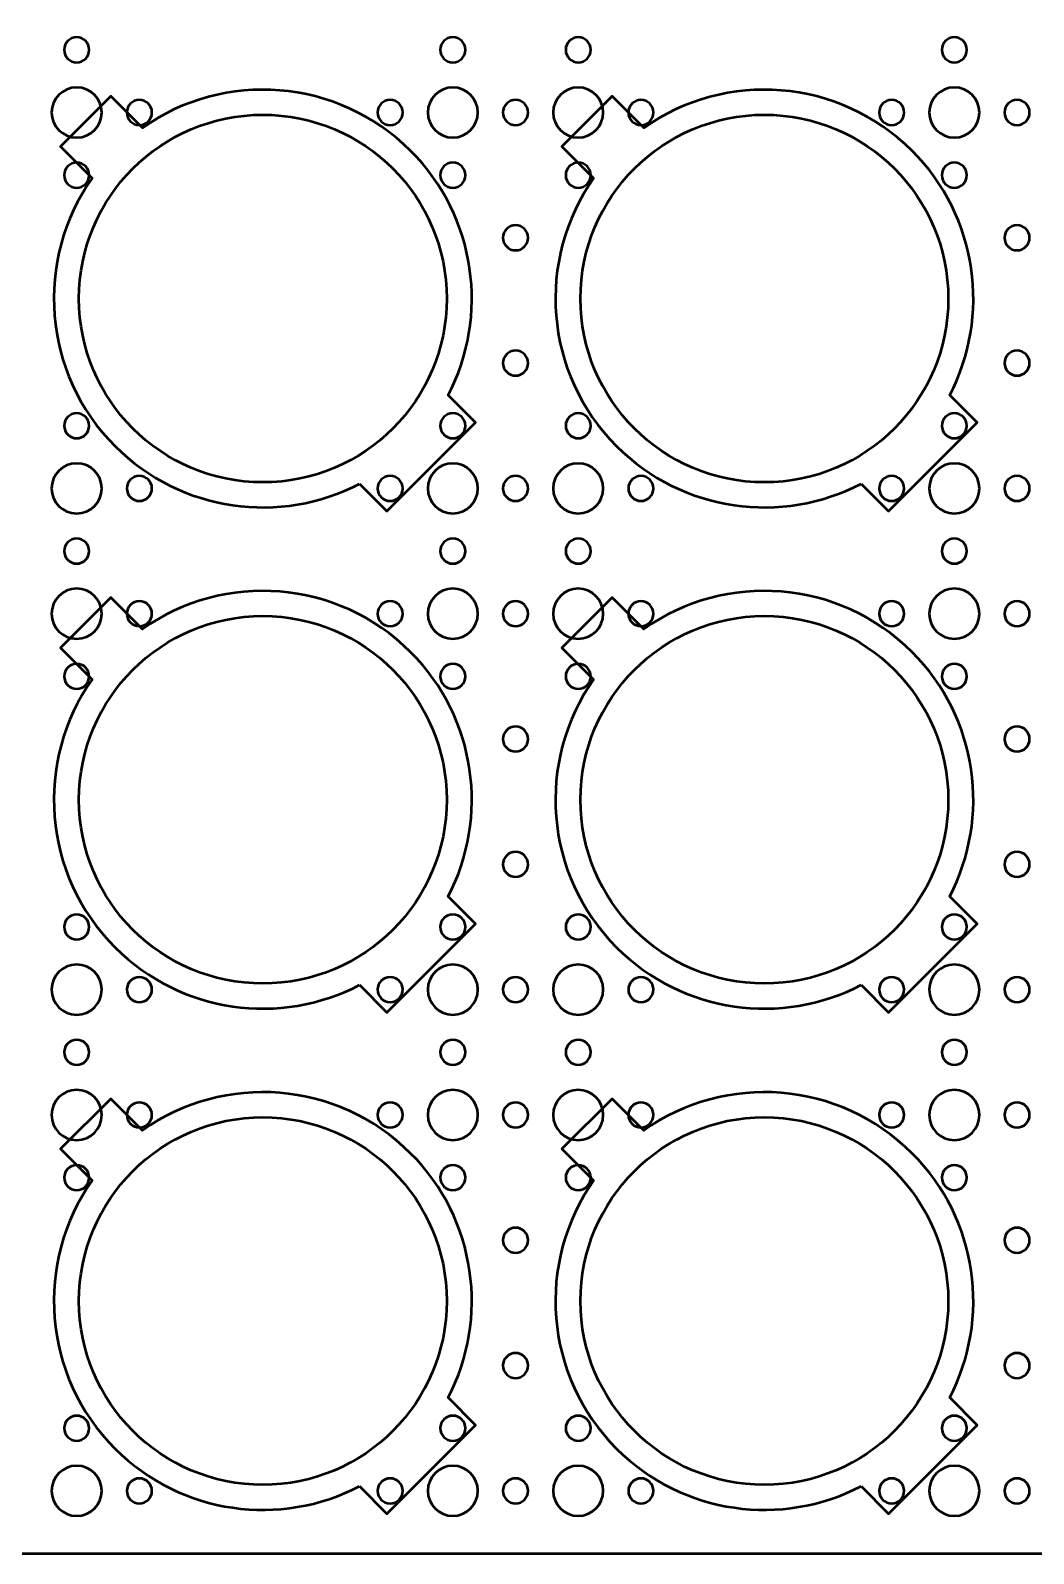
# Model space of a CAD drawing. Header units: centimetres. Extents: x -25 to 25, y -21 to 21.
# Drawn here: x -0.8 to 11.2, y -21 to -2.77 of the extents above; entities that cross this region are included whole.
import ezdxf

# ---------------------------------------------------------------- set-up
doc = ezdxf.new("R2010")
doc.units = ezdxf.units.CM
doc.header["$MEASUREMENT"] = 0
doc.layers.add('Layer 1', color=7, linetype='Continuous')

msp = doc.modelspace()

# ---------------------------------------------------------------- linework, layer by layer
at = {"layer": 'Layer 1', "lineweight": 53}
msp.add_lwpolyline([(-25, -21), (25, -21), (25, 21), (-25, 21), (-25, -21)], close=True, dxfattribs=at)
for centre in [(1.97716, -5.97715), (7.97716, -5.97715), (1.97716, -11.97715), (7.97716, -11.97715), (1.97716, -17.97715), (7.97716, -17.97715)]:
    msp.add_ellipse(centre, major_axis=(0, 2.2), ratio=1, dxfattribs=at)
for points in [[(-0.4, -2.99998), (-0.4, -2.91714), (-0.33284, -2.84998), (-0.25, -2.84998), (-0.25, -2.84998), (-0.16716, -2.84998), (-0.1, -2.91714), (-0.1, -2.99998), (-0.1, -2.99998), (-0.1, -3.08282), (-0.16716, -3.14998), (-0.25, -3.14998), (-0.25, -3.14998), (-0.33284, -3.14998), (-0.4, -3.08282), (-0.4, -2.99998)], [(4.1, -2.99998), (4.1, -2.91714), (4.16716, -2.84998), (4.25, -2.84998), (4.25, -2.84998), (4.33284, -2.84998), (4.4, -2.91714), (4.4, -2.99998), (4.4, -2.99998), (4.4, -3.08282), (4.33284, -3.14998), (4.25, -3.14998), (4.25, -3.14998), (4.16716, -3.14998), (4.1, -3.08282), (4.1, -2.99998)], [(5.6, -2.99998), (5.6, -2.91714), (5.66716, -2.84998), (5.75, -2.84998), (5.75, -2.84998), (5.83284, -2.84998), (5.9, -2.91714), (5.9, -2.99998), (5.9, -2.99998), (5.9, -3.08282), (5.83284, -3.14998), (5.75, -3.14998), (5.75, -3.14998), (5.66716, -3.14998), (5.6, -3.08282), (5.6, -2.99998)], [(10.1, -2.99998), (10.1, -2.91714), (10.16716, -2.84998), (10.25, -2.84998), (10.25, -2.84998), (10.33284, -2.84998), (10.4, -2.91714), (10.4, -2.99998), (10.4, -2.99998), (10.4, -3.08282), (10.33284, -3.14998), (10.25, -3.14998), (10.25, -3.14998), (10.16716, -3.14998), (10.1, -3.08282), (10.1, -2.99998)], [(-0.25, -3.44998), (-0.08431, -3.44998), (0.05, -3.58429), (0.05, -3.74998), (0.05, -3.74998), (0.05, -3.91567), (-0.08431, -4.04998), (-0.25, -4.04998), (-0.25, -4.04998), (-0.41569, -4.04998), (-0.55, -3.91567), (-0.55, -3.74998), (-0.55, -3.74998), (-0.55, -3.58429), (-0.41569, -3.44998), (-0.25, -3.44998)], [(4.25, -3.44998), (4.41569, -3.44998), (4.55, -3.58429), (4.55, -3.74998), (4.55, -3.74998), (4.55, -3.91567), (4.41569, -4.04998), (4.25, -4.04998), (4.25, -4.04998), (4.08431, -4.04998), (3.95, -3.91567), (3.95, -3.74998), (3.95, -3.74998), (3.95, -3.58429), (4.08431, -3.44998), (4.25, -3.44998)], [(5.75, -3.44998), (5.91569, -3.44998), (6.05, -3.58429), (6.05, -3.74998), (6.05, -3.74998), (6.05, -3.91567), (5.91569, -4.04998), (5.75, -4.04998), (5.75, -4.04998), (5.58431, -4.04998), (5.45, -3.91567), (5.45, -3.74998), (5.45, -3.74998), (5.45, -3.58429), (5.58431, -3.44998), (5.75, -3.44998)], [(10.25, -3.44998), (10.41569, -3.44998), (10.55, -3.58429), (10.55, -3.74998), (10.55, -3.74998), (10.55, -3.91567), (10.41569, -4.04998), (10.25, -4.04998), (10.25, -4.04998), (10.08431, -4.04998), (9.95, -3.91567), (9.95, -3.74998), (9.95, -3.74998), (9.95, -3.58429), (10.08431, -3.44998), (10.25, -3.44998)], [(0.5, -3.59998), (0.58284, -3.59998), (0.65, -3.66714), (0.65, -3.74998), (0.65, -3.74998), (0.65, -3.83282), (0.58284, -3.89998), (0.5, -3.89998), (0.5, -3.89998), (0.41716, -3.89998), (0.35, -3.83282), (0.35, -3.74998), (0.35, -3.74998), (0.35, -3.66714), (0.41716, -3.59998), (0.5, -3.59998)], [(3.5, -3.59998), (3.58284, -3.59998), (3.65, -3.66714), (3.65, -3.74998), (3.65, -3.74998), (3.65, -3.83282), (3.58284, -3.89998), (3.5, -3.89998), (3.5, -3.89998), (3.41716, -3.89998), (3.35, -3.83282), (3.35, -3.74998), (3.35, -3.74998), (3.35, -3.66714), (3.41716, -3.59998), (3.5, -3.59998)], [(5, -3.59998), (5.08284, -3.59998), (5.15, -3.66714), (5.15, -3.74998), (5.15, -3.74998), (5.15, -3.83282), (5.08284, -3.89998), (5, -3.89998), (5, -3.89998), (4.91716, -3.89998), (4.85, -3.83282), (4.85, -3.74998), (4.85, -3.74998), (4.85, -3.66714), (4.91716, -3.59998), (5, -3.59998)], [(6.5, -3.59998), (6.58284, -3.59998), (6.65, -3.66714), (6.65, -3.74998), (6.65, -3.74998), (6.65, -3.83282), (6.58284, -3.89998), (6.5, -3.89998), (6.5, -3.89998), (6.41716, -3.89998), (6.35, -3.83282), (6.35, -3.74998), (6.35, -3.74998), (6.35, -3.66714), (6.41716, -3.59998), (6.5, -3.59998)], [(9.5, -3.59998), (9.58284, -3.59998), (9.65, -3.66714), (9.65, -3.74998), (9.65, -3.74998), (9.65, -3.83282), (9.58284, -3.89998), (9.5, -3.89998), (9.5, -3.89998), (9.41716, -3.89998), (9.35, -3.83282), (9.35, -3.74998), (9.35, -3.74998), (9.35, -3.66714), (9.41716, -3.59998), (9.5, -3.59998)], [(11, -3.59998), (11.08284, -3.59998), (11.15, -3.66714), (11.15, -3.74998), (11.15, -3.74998), (11.15, -3.83282), (11.08284, -3.89998), (11, -3.89998), (11, -3.89998), (10.91716, -3.89998), (10.85, -3.83282), (10.85, -3.74998), (10.85, -3.74998), (10.85, -3.66714), (10.91716, -3.59998), (11, -3.59998)], [(-0.4, -4.49998), (-0.4, -4.41714), (-0.33284, -4.34998), (-0.25, -4.34998), (-0.25, -4.34998), (-0.16716, -4.34998), (-0.1, -4.41714), (-0.1, -4.49998), (-0.1, -4.49998), (-0.1, -4.58282), (-0.16716, -4.64998), (-0.25, -4.64998), (-0.25, -4.64998), (-0.33284, -4.64998), (-0.4, -4.58282), (-0.4, -4.49998)], [(4.1, -4.49998), (4.1, -4.41714), (4.16716, -4.34998), (4.25, -4.34998), (4.25, -4.34998), (4.33284, -4.34998), (4.4, -4.41714), (4.4, -4.49998), (4.4, -4.49998), (4.4, -4.58282), (4.33284, -4.64998), (4.25, -4.64998), (4.25, -4.64998), (4.16716, -4.64998), (4.1, -4.58282), (4.1, -4.49998)], [(5.6, -4.49998), (5.6, -4.41714), (5.66716, -4.34998), (5.75, -4.34998), (5.75, -4.34998), (5.83284, -4.34998), (5.9, -4.41714), (5.9, -4.49998), (5.9, -4.49998), (5.9, -4.58282), (5.83284, -4.64998), (5.75, -4.64998), (5.75, -4.64998), (5.66716, -4.64998), (5.6, -4.58282), (5.6, -4.49998)], [(10.1, -4.49998), (10.1, -4.41714), (10.16716, -4.34998), (10.25, -4.34998), (10.25, -4.34998), (10.33284, -4.34998), (10.4, -4.41714), (10.4, -4.49998), (10.4, -4.49998), (10.4, -4.58282), (10.33284, -4.64998), (10.25, -4.64998), (10.25, -4.64998), (10.16716, -4.64998), (10.1, -4.58282), (10.1, -4.49998)], [(5, -5.09998), (5.08284, -5.09998), (5.15, -5.16714), (5.15, -5.24998), (5.15, -5.24998), (5.15, -5.33282), (5.08284, -5.39998), (5, -5.39998), (5, -5.39998), (4.91716, -5.39998), (4.85, -5.33282), (4.85, -5.24998), (4.85, -5.24998), (4.85, -5.16714), (4.91716, -5.09998), (5, -5.09998)], [(11, -5.09998), (11.08284, -5.09998), (11.15, -5.16714), (11.15, -5.24998), (11.15, -5.24998), (11.15, -5.33282), (11.08284, -5.39998), (11, -5.39998), (11, -5.39998), (10.91716, -5.39998), (10.85, -5.33282), (10.85, -5.24998), (10.85, -5.24998), (10.85, -5.16714), (10.91716, -5.09998), (11, -5.09998)], [(5, -6.59998), (5.08284, -6.59998), (5.15, -6.66714), (5.15, -6.74998), (5.15, -6.74998), (5.15, -6.83282), (5.08284, -6.89998), (5, -6.89998), (5, -6.89998), (4.91716, -6.89998), (4.85, -6.83282), (4.85, -6.74998), (4.85, -6.74998), (4.85, -6.66714), (4.91716, -6.59998), (5, -6.59998)], [(11, -6.59998), (11.08284, -6.59998), (11.15, -6.66714), (11.15, -6.74998), (11.15, -6.74998), (11.15, -6.83282), (11.08284, -6.89998), (11, -6.89998), (11, -6.89998), (10.91716, -6.89998), (10.85, -6.83282), (10.85, -6.74998), (10.85, -6.74998), (10.85, -6.66714), (10.91716, -6.59998), (11, -6.59998)], [(-0.4, -7.49998), (-0.4, -7.41714), (-0.33284, -7.34998), (-0.25, -7.34998), (-0.25, -7.34998), (-0.16716, -7.34998), (-0.1, -7.41714), (-0.1, -7.49998), (-0.1, -7.49998), (-0.1, -7.58282), (-0.16716, -7.64998), (-0.25, -7.64998), (-0.25, -7.64998), (-0.33284, -7.64998), (-0.4, -7.58282), (-0.4, -7.49998)], [(4.1, -7.49998), (4.1, -7.41714), (4.16716, -7.34998), (4.25, -7.34998), (4.25, -7.34998), (4.33284, -7.34998), (4.4, -7.41714), (4.4, -7.49998), (4.4, -7.49998), (4.4, -7.58282), (4.33284, -7.64998), (4.25, -7.64998), (4.25, -7.64998), (4.16716, -7.64998), (4.1, -7.58282), (4.1, -7.49998)], [(5.6, -7.49998), (5.6, -7.41714), (5.66716, -7.34998), (5.75, -7.34998), (5.75, -7.34998), (5.83284, -7.34998), (5.9, -7.41714), (5.9, -7.49998), (5.9, -7.49998), (5.9, -7.58282), (5.83284, -7.64998), (5.75, -7.64998), (5.75, -7.64998), (5.66716, -7.64998), (5.6, -7.58282), (5.6, -7.49998)], [(10.1, -7.49998), (10.1, -7.41714), (10.16716, -7.34998), (10.25, -7.34998), (10.25, -7.34998), (10.33284, -7.34998), (10.4, -7.41714), (10.4, -7.49998), (10.4, -7.49998), (10.4, -7.58282), (10.33284, -7.64998), (10.25, -7.64998), (10.25, -7.64998), (10.16716, -7.64998), (10.1, -7.58282), (10.1, -7.49998)], [(-0.25, -7.94998), (-0.08431, -7.94998), (0.05, -8.08429), (0.05, -8.24998), (0.05, -8.24998), (0.05, -8.41567), (-0.08431, -8.54998), (-0.25, -8.54998), (-0.25, -8.54998), (-0.41569, -8.54998), (-0.55, -8.41567), (-0.55, -8.24998), (-0.55, -8.24998), (-0.55, -8.08429), (-0.41569, -7.94998), (-0.25, -7.94998)], [(4.25, -7.94998), (4.41569, -7.94998), (4.55, -8.08429), (4.55, -8.24998), (4.55, -8.24998), (4.55, -8.41567), (4.41569, -8.54998), (4.25, -8.54998), (4.25, -8.54998), (4.08431, -8.54998), (3.95, -8.41567), (3.95, -8.24998), (3.95, -8.24998), (3.95, -8.08429), (4.08431, -7.94998), (4.25, -7.94998)], [(5.75, -7.94998), (5.91569, -7.94998), (6.05, -8.08429), (6.05, -8.24998), (6.05, -8.24998), (6.05, -8.41567), (5.91569, -8.54998), (5.75, -8.54998), (5.75, -8.54998), (5.58431, -8.54998), (5.45, -8.41567), (5.45, -8.24998), (5.45, -8.24998), (5.45, -8.08429), (5.58431, -7.94998), (5.75, -7.94998)], [(10.25, -7.94998), (10.41569, -7.94998), (10.55, -8.08429), (10.55, -8.24998), (10.55, -8.24998), (10.55, -8.41567), (10.41569, -8.54998), (10.25, -8.54998), (10.25, -8.54998), (10.08431, -8.54998), (9.95, -8.41567), (9.95, -8.24998), (9.95, -8.24998), (9.95, -8.08429), (10.08431, -7.94998), (10.25, -7.94998)], [(0.5, -8.09998), (0.58284, -8.09998), (0.65, -8.16714), (0.65, -8.24998), (0.65, -8.24998), (0.65, -8.33282), (0.58284, -8.39998), (0.5, -8.39998), (0.5, -8.39998), (0.41716, -8.39998), (0.35, -8.33282), (0.35, -8.24998), (0.35, -8.24998), (0.35, -8.16714), (0.41716, -8.09998), (0.5, -8.09998)], [(3.5, -8.09998), (3.58284, -8.09998), (3.65, -8.16714), (3.65, -8.24998), (3.65, -8.24998), (3.65, -8.33282), (3.58284, -8.39998), (3.5, -8.39998), (3.5, -8.39998), (3.41716, -8.39998), (3.35, -8.33282), (3.35, -8.24998), (3.35, -8.24998), (3.35, -8.16714), (3.41716, -8.09998), (3.5, -8.09998)], [(5, -8.09998), (5.08284, -8.09998), (5.15, -8.16714), (5.15, -8.24998), (5.15, -8.24998), (5.15, -8.33282), (5.08284, -8.39998), (5, -8.39998), (5, -8.39998), (4.91716, -8.39998), (4.85, -8.33282), (4.85, -8.24998), (4.85, -8.24998), (4.85, -8.16714), (4.91716, -8.09998), (5, -8.09998)], [(6.5, -8.09998), (6.58284, -8.09998), (6.65, -8.16714), (6.65, -8.24998), (6.65, -8.24998), (6.65, -8.33282), (6.58284, -8.39998), (6.5, -8.39998), (6.5, -8.39998), (6.41716, -8.39998), (6.35, -8.33282), (6.35, -8.24998), (6.35, -8.24998), (6.35, -8.16714), (6.41716, -8.09998), (6.5, -8.09998)], [(9.5, -8.09998), (9.58284, -8.09998), (9.65, -8.16714), (9.65, -8.24998), (9.65, -8.24998), (9.65, -8.33282), (9.58284, -8.39998), (9.5, -8.39998), (9.5, -8.39998), (9.41716, -8.39998), (9.35, -8.33282), (9.35, -8.24998), (9.35, -8.24998), (9.35, -8.16714), (9.41716, -8.09998), (9.5, -8.09998)], [(11, -8.09998), (11.08284, -8.09998), (11.15, -8.16714), (11.15, -8.24998), (11.15, -8.24998), (11.15, -8.33282), (11.08284, -8.39998), (11, -8.39998), (11, -8.39998), (10.91716, -8.39998), (10.85, -8.33282), (10.85, -8.24998), (10.85, -8.24998), (10.85, -8.16714), (10.91716, -8.09998), (11, -8.09998)], [(-0.4, -8.99998), (-0.4, -8.91714), (-0.33284, -8.84998), (-0.25, -8.84998), (-0.25, -8.84998), (-0.16716, -8.84998), (-0.1, -8.91714), (-0.1, -8.99998), (-0.1, -8.99998), (-0.1, -9.08282), (-0.16716, -9.14998), (-0.25, -9.14998), (-0.25, -9.14998), (-0.33284, -9.14998), (-0.4, -9.08282), (-0.4, -8.99998)], [(4.1, -8.99998), (4.1, -8.91714), (4.16716, -8.84998), (4.25, -8.84998), (4.25, -8.84998), (4.33284, -8.84998), (4.4, -8.91714), (4.4, -8.99998), (4.4, -8.99998), (4.4, -9.08282), (4.33284, -9.14998), (4.25, -9.14998), (4.25, -9.14998), (4.16716, -9.14998), (4.1, -9.08282), (4.1, -8.99998)], [(5.6, -8.99998), (5.6, -8.91714), (5.66716, -8.84998), (5.75, -8.84998), (5.75, -8.84998), (5.83284, -8.84998), (5.9, -8.91714), (5.9, -8.99998), (5.9, -8.99998), (5.9, -9.08282), (5.83284, -9.14998), (5.75, -9.14998), (5.75, -9.14998), (5.66716, -9.14998), (5.6, -9.08282), (5.6, -8.99998)], [(10.1, -8.99998), (10.1, -8.91714), (10.16716, -8.84998), (10.25, -8.84998), (10.25, -8.84998), (10.33284, -8.84998), (10.4, -8.91714), (10.4, -8.99998), (10.4, -8.99998), (10.4, -9.08282), (10.33284, -9.14998), (10.25, -9.14998), (10.25, -9.14998), (10.16716, -9.14998), (10.1, -9.08282), (10.1, -8.99998)], [(-0.25, -9.44998), (-0.08431, -9.44998), (0.05, -9.58429), (0.05, -9.74998), (0.05, -9.74998), (0.05, -9.91567), (-0.08431, -10.04998), (-0.25, -10.04998), (-0.25, -10.04998), (-0.41569, -10.04998), (-0.55, -9.91567), (-0.55, -9.74998), (-0.55, -9.74998), (-0.55, -9.58429), (-0.41569, -9.44998), (-0.25, -9.44998)], [(4.25, -9.44998), (4.41569, -9.44998), (4.55, -9.58429), (4.55, -9.74998), (4.55, -9.74998), (4.55, -9.91567), (4.41569, -10.04998), (4.25, -10.04998), (4.25, -10.04998), (4.08431, -10.04998), (3.95, -9.91567), (3.95, -9.74998), (3.95, -9.74998), (3.95, -9.58429), (4.08431, -9.44998), (4.25, -9.44998)], [(5.75, -9.44998), (5.91569, -9.44998), (6.05, -9.58429), (6.05, -9.74998), (6.05, -9.74998), (6.05, -9.91567), (5.91569, -10.04998), (5.75, -10.04998), (5.75, -10.04998), (5.58431, -10.04998), (5.45, -9.91567), (5.45, -9.74998), (5.45, -9.74998), (5.45, -9.58429), (5.58431, -9.44998), (5.75, -9.44998)], [(10.25, -9.44998), (10.41569, -9.44998), (10.55, -9.58429), (10.55, -9.74998), (10.55, -9.74998), (10.55, -9.91567), (10.41569, -10.04998), (10.25, -10.04998), (10.25, -10.04998), (10.08431, -10.04998), (9.95, -9.91567), (9.95, -9.74998), (9.95, -9.74998), (9.95, -9.58429), (10.08431, -9.44998), (10.25, -9.44998)], [(0.5, -9.59998), (0.58284, -9.59998), (0.65, -9.66714), (0.65, -9.74998), (0.65, -9.74998), (0.65, -9.83282), (0.58284, -9.89998), (0.5, -9.89998), (0.5, -9.89998), (0.41716, -9.89998), (0.35, -9.83282), (0.35, -9.74998), (0.35, -9.74998), (0.35, -9.66714), (0.41716, -9.59998), (0.5, -9.59998)], [(3.5, -9.59998), (3.58284, -9.59998), (3.65, -9.66714), (3.65, -9.74998), (3.65, -9.74998), (3.65, -9.83282), (3.58284, -9.89998), (3.5, -9.89998), (3.5, -9.89998), (3.41716, -9.89998), (3.35, -9.83282), (3.35, -9.74998), (3.35, -9.74998), (3.35, -9.66714), (3.41716, -9.59998), (3.5, -9.59998)], [(5, -9.59998), (5.08284, -9.59998), (5.15, -9.66714), (5.15, -9.74998), (5.15, -9.74998), (5.15, -9.83282), (5.08284, -9.89998), (5, -9.89998), (5, -9.89998), (4.91716, -9.89998), (4.85, -9.83282), (4.85, -9.74998), (4.85, -9.74998), (4.85, -9.66714), (4.91716, -9.59998), (5, -9.59998)], [(6.5, -9.59998), (6.58284, -9.59998), (6.65, -9.66714), (6.65, -9.74998), (6.65, -9.74998), (6.65, -9.83282), (6.58284, -9.89998), (6.5, -9.89998), (6.5, -9.89998), (6.41716, -9.89998), (6.35, -9.83282), (6.35, -9.74998), (6.35, -9.74998), (6.35, -9.66714), (6.41716, -9.59998), (6.5, -9.59998)], [(9.5, -9.59998), (9.58284, -9.59998), (9.65, -9.66714), (9.65, -9.74998), (9.65, -9.74998), (9.65, -9.83282), (9.58284, -9.89998), (9.5, -9.89998), (9.5, -9.89998), (9.41716, -9.89998), (9.35, -9.83282), (9.35, -9.74998), (9.35, -9.74998), (9.35, -9.66714), (9.41716, -9.59998), (9.5, -9.59998)], [(11, -9.59998), (11.08284, -9.59998), (11.15, -9.66714), (11.15, -9.74998), (11.15, -9.74998), (11.15, -9.83282), (11.08284, -9.89998), (11, -9.89998), (11, -9.89998), (10.91716, -9.89998), (10.85, -9.83282), (10.85, -9.74998), (10.85, -9.74998), (10.85, -9.66714), (10.91716, -9.59998), (11, -9.59998)], [(-0.4, -10.49998), (-0.4, -10.41714), (-0.33284, -10.34998), (-0.25, -10.34998), (-0.25, -10.34998), (-0.16716, -10.34998), (-0.1, -10.41714), (-0.1, -10.49998), (-0.1, -10.49998), (-0.1, -10.58282), (-0.16716, -10.64998), (-0.25, -10.64998), (-0.25, -10.64998), (-0.33284, -10.64998), (-0.4, -10.58282), (-0.4, -10.49998)], [(4.1, -10.49998), (4.1, -10.41714), (4.16716, -10.34998), (4.25, -10.34998), (4.25, -10.34998), (4.33284, -10.34998), (4.4, -10.41714), (4.4, -10.49998), (4.4, -10.49998), (4.4, -10.58282), (4.33284, -10.64998), (4.25, -10.64998), (4.25, -10.64998), (4.16716, -10.64998), (4.1, -10.58282), (4.1, -10.49998)], [(5.6, -10.49998), (5.6, -10.41714), (5.66716, -10.34998), (5.75, -10.34998), (5.75, -10.34998), (5.83284, -10.34998), (5.9, -10.41714), (5.9, -10.49998), (5.9, -10.49998), (5.9, -10.58282), (5.83284, -10.64998), (5.75, -10.64998), (5.75, -10.64998), (5.66716, -10.64998), (5.6, -10.58282), (5.6, -10.49998)], [(10.1, -10.49998), (10.1, -10.41714), (10.16716, -10.34998), (10.25, -10.34998), (10.25, -10.34998), (10.33284, -10.34998), (10.4, -10.41714), (10.4, -10.49998), (10.4, -10.49998), (10.4, -10.58282), (10.33284, -10.64998), (10.25, -10.64998), (10.25, -10.64998), (10.16716, -10.64998), (10.1, -10.58282), (10.1, -10.49998)], [(5, -11.09998), (5.08284, -11.09998), (5.15, -11.16714), (5.15, -11.24998), (5.15, -11.24998), (5.15, -11.33282), (5.08284, -11.39998), (5, -11.39998), (5, -11.39998), (4.91716, -11.39998), (4.85, -11.33282), (4.85, -11.24998), (4.85, -11.24998), (4.85, -11.16714), (4.91716, -11.09998), (5, -11.09998)], [(11, -11.09998), (11.08284, -11.09998), (11.15, -11.16714), (11.15, -11.24998), (11.15, -11.24998), (11.15, -11.33282), (11.08284, -11.39998), (11, -11.39998), (11, -11.39998), (10.91716, -11.39998), (10.85, -11.33282), (10.85, -11.24998), (10.85, -11.24998), (10.85, -11.16714), (10.91716, -11.09998), (11, -11.09998)], [(5, -12.59998), (5.08284, -12.59998), (5.15, -12.66714), (5.15, -12.74998), (5.15, -12.74998), (5.15, -12.83282), (5.08284, -12.89998), (5, -12.89998), (5, -12.89998), (4.91716, -12.89998), (4.85, -12.83282), (4.85, -12.74998), (4.85, -12.74998), (4.85, -12.66714), (4.91716, -12.59998), (5, -12.59998)], [(11, -12.59998), (11.08284, -12.59998), (11.15, -12.66714), (11.15, -12.74998), (11.15, -12.74998), (11.15, -12.83282), (11.08284, -12.89998), (11, -12.89998), (11, -12.89998), (10.91716, -12.89998), (10.85, -12.83282), (10.85, -12.74998), (10.85, -12.74998), (10.85, -12.66714), (10.91716, -12.59998), (11, -12.59998)], [(-0.4, -13.49998), (-0.4, -13.41714), (-0.33284, -13.34998), (-0.25, -13.34998), (-0.25, -13.34998), (-0.16716, -13.34998), (-0.1, -13.41714), (-0.1, -13.49998), (-0.1, -13.49998), (-0.1, -13.58282), (-0.16716, -13.64998), (-0.25, -13.64998), (-0.25, -13.64998), (-0.33284, -13.64998), (-0.4, -13.58282), (-0.4, -13.49998)], [(4.1, -13.49998), (4.1, -13.41714), (4.16716, -13.34998), (4.25, -13.34998), (4.25, -13.34998), (4.33284, -13.34998), (4.4, -13.41714), (4.4, -13.49998), (4.4, -13.49998), (4.4, -13.58282), (4.33284, -13.64998), (4.25, -13.64998), (4.25, -13.64998), (4.16716, -13.64998), (4.1, -13.58282), (4.1, -13.49998)], [(5.6, -13.49998), (5.6, -13.41714), (5.66716, -13.34998), (5.75, -13.34998), (5.75, -13.34998), (5.83284, -13.34998), (5.9, -13.41714), (5.9, -13.49998), (5.9, -13.49998), (5.9, -13.58282), (5.83284, -13.64998), (5.75, -13.64998), (5.75, -13.64998), (5.66716, -13.64998), (5.6, -13.58282), (5.6, -13.49998)], [(10.1, -13.49998), (10.1, -13.41714), (10.16716, -13.34998), (10.25, -13.34998), (10.25, -13.34998), (10.33284, -13.34998), (10.4, -13.41714), (10.4, -13.49998), (10.4, -13.49998), (10.4, -13.58282), (10.33284, -13.64998), (10.25, -13.64998), (10.25, -13.64998), (10.16716, -13.64998), (10.1, -13.58282), (10.1, -13.49998)], [(-0.25, -13.94998), (-0.08431, -13.94998), (0.05, -14.08429), (0.05, -14.24998), (0.05, -14.24998), (0.05, -14.41567), (-0.08431, -14.54998), (-0.25, -14.54998), (-0.25, -14.54998), (-0.41569, -14.54998), (-0.55, -14.41567), (-0.55, -14.24998), (-0.55, -14.24998), (-0.55, -14.08429), (-0.41569, -13.94998), (-0.25, -13.94998)], [(4.25, -13.94998), (4.41569, -13.94998), (4.55, -14.08429), (4.55, -14.24998), (4.55, -14.24998), (4.55, -14.41567), (4.41569, -14.54998), (4.25, -14.54998), (4.25, -14.54998), (4.08431, -14.54998), (3.95, -14.41567), (3.95, -14.24998), (3.95, -14.24998), (3.95, -14.08429), (4.08431, -13.94998), (4.25, -13.94998)], [(5.75, -13.94998), (5.91569, -13.94998), (6.05, -14.08429), (6.05, -14.24998), (6.05, -14.24998), (6.05, -14.41567), (5.91569, -14.54998), (5.75, -14.54998), (5.75, -14.54998), (5.58431, -14.54998), (5.45, -14.41567), (5.45, -14.24998), (5.45, -14.24998), (5.45, -14.08429), (5.58431, -13.94998), (5.75, -13.94998)], [(10.25, -13.94998), (10.41569, -13.94998), (10.55, -14.08429), (10.55, -14.24998), (10.55, -14.24998), (10.55, -14.41567), (10.41569, -14.54998), (10.25, -14.54998), (10.25, -14.54998), (10.08431, -14.54998), (9.95, -14.41567), (9.95, -14.24998), (9.95, -14.24998), (9.95, -14.08429), (10.08431, -13.94998), (10.25, -13.94998)], [(0.5, -14.09998), (0.58284, -14.09998), (0.65, -14.16714), (0.65, -14.24998), (0.65, -14.24998), (0.65, -14.33282), (0.58284, -14.39998), (0.5, -14.39998), (0.5, -14.39998), (0.41716, -14.39998), (0.35, -14.33282), (0.35, -14.24998), (0.35, -14.24998), (0.35, -14.16714), (0.41716, -14.09998), (0.5, -14.09998)], [(3.5, -14.09998), (3.58284, -14.09998), (3.65, -14.16714), (3.65, -14.24998), (3.65, -14.24998), (3.65, -14.33282), (3.58284, -14.39998), (3.5, -14.39998), (3.5, -14.39998), (3.41716, -14.39998), (3.35, -14.33282), (3.35, -14.24998), (3.35, -14.24998), (3.35, -14.16714), (3.41716, -14.09998), (3.5, -14.09998)], [(5, -14.09998), (5.08284, -14.09998), (5.15, -14.16714), (5.15, -14.24998), (5.15, -14.24998), (5.15, -14.33282), (5.08284, -14.39998), (5, -14.39998), (5, -14.39998), (4.91716, -14.39998), (4.85, -14.33282), (4.85, -14.24998), (4.85, -14.24998), (4.85, -14.16714), (4.91716, -14.09998), (5, -14.09998)], [(6.5, -14.09998), (6.58284, -14.09998), (6.65, -14.16714), (6.65, -14.24998), (6.65, -14.24998), (6.65, -14.33282), (6.58284, -14.39998), (6.5, -14.39998), (6.5, -14.39998), (6.41716, -14.39998), (6.35, -14.33282), (6.35, -14.24998), (6.35, -14.24998), (6.35, -14.16714), (6.41716, -14.09998), (6.5, -14.09998)], [(9.5, -14.09998), (9.58284, -14.09998), (9.65, -14.16714), (9.65, -14.24998), (9.65, -14.24998), (9.65, -14.33282), (9.58284, -14.39998), (9.5, -14.39998), (9.5, -14.39998), (9.41716, -14.39998), (9.35, -14.33282), (9.35, -14.24998), (9.35, -14.24998), (9.35, -14.16714), (9.41716, -14.09998), (9.5, -14.09998)], [(11, -14.09998), (11.08284, -14.09998), (11.15, -14.16714), (11.15, -14.24998), (11.15, -14.24998), (11.15, -14.33282), (11.08284, -14.39998), (11, -14.39998), (11, -14.39998), (10.91716, -14.39998), (10.85, -14.33282), (10.85, -14.24998), (10.85, -14.24998), (10.85, -14.16714), (10.91716, -14.09998), (11, -14.09998)], [(-0.4, -14.99998), (-0.4, -14.91714), (-0.33284, -14.84998), (-0.25, -14.84998), (-0.25, -14.84998), (-0.16716, -14.84998), (-0.1, -14.91714), (-0.1, -14.99998), (-0.1, -14.99998), (-0.1, -15.08282), (-0.16716, -15.14998), (-0.25, -15.14998), (-0.25, -15.14998), (-0.33284, -15.14998), (-0.4, -15.08282), (-0.4, -14.99998)], [(4.1, -14.99998), (4.1, -14.91714), (4.16716, -14.84998), (4.25, -14.84998), (4.25, -14.84998), (4.33284, -14.84998), (4.4, -14.91714), (4.4, -14.99998), (4.4, -14.99998), (4.4, -15.08282), (4.33284, -15.14998), (4.25, -15.14998), (4.25, -15.14998), (4.16716, -15.14998), (4.1, -15.08282), (4.1, -14.99998)], [(5.6, -14.99998), (5.6, -14.91714), (5.66716, -14.84998), (5.75, -14.84998), (5.75, -14.84998), (5.83284, -14.84998), (5.9, -14.91714), (5.9, -14.99998), (5.9, -14.99998), (5.9, -15.08282), (5.83284, -15.14998), (5.75, -15.14998), (5.75, -15.14998), (5.66716, -15.14998), (5.6, -15.08282), (5.6, -14.99998)], [(10.1, -14.99998), (10.1, -14.91714), (10.16716, -14.84998), (10.25, -14.84998), (10.25, -14.84998), (10.33284, -14.84998), (10.4, -14.91714), (10.4, -14.99998), (10.4, -14.99998), (10.4, -15.08282), (10.33284, -15.14998), (10.25, -15.14998), (10.25, -15.14998), (10.16716, -15.14998), (10.1, -15.08282), (10.1, -14.99998)], [(-0.25, -15.44998), (-0.08431, -15.44998), (0.05, -15.58429), (0.05, -15.74998), (0.05, -15.74998), (0.05, -15.91567), (-0.08431, -16.04998), (-0.25, -16.04998), (-0.25, -16.04998), (-0.41569, -16.04998), (-0.55, -15.91567), (-0.55, -15.74998), (-0.55, -15.74998), (-0.55, -15.58429), (-0.41569, -15.44998), (-0.25, -15.44998)], [(4.25, -15.44998), (4.41569, -15.44998), (4.55, -15.58429), (4.55, -15.74998), (4.55, -15.74998), (4.55, -15.91567), (4.41569, -16.04998), (4.25, -16.04998), (4.25, -16.04998), (4.08431, -16.04998), (3.95, -15.91567), (3.95, -15.74998), (3.95, -15.74998), (3.95, -15.58429), (4.08431, -15.44998), (4.25, -15.44998)], [(5.75, -15.44998), (5.91569, -15.44998), (6.05, -15.58429), (6.05, -15.74998), (6.05, -15.74998), (6.05, -15.91567), (5.91569, -16.04998), (5.75, -16.04998), (5.75, -16.04998), (5.58431, -16.04998), (5.45, -15.91567), (5.45, -15.74998), (5.45, -15.74998), (5.45, -15.58429), (5.58431, -15.44998), (5.75, -15.44998)], [(10.25, -15.44998), (10.41569, -15.44998), (10.55, -15.58429), (10.55, -15.74998), (10.55, -15.74998), (10.55, -15.91567), (10.41569, -16.04998), (10.25, -16.04998), (10.25, -16.04998), (10.08431, -16.04998), (9.95, -15.91567), (9.95, -15.74998), (9.95, -15.74998), (9.95, -15.58429), (10.08431, -15.44998), (10.25, -15.44998)], [(0.5, -15.59998), (0.58284, -15.59998), (0.65, -15.66714), (0.65, -15.74998), (0.65, -15.74998), (0.65, -15.83282), (0.58284, -15.89998), (0.5, -15.89998), (0.5, -15.89998), (0.41716, -15.89998), (0.35, -15.83282), (0.35, -15.74998), (0.35, -15.74998), (0.35, -15.66714), (0.41716, -15.59998), (0.5, -15.59998)], [(3.5, -15.59998), (3.58284, -15.59998), (3.65, -15.66714), (3.65, -15.74998), (3.65, -15.74998), (3.65, -15.83282), (3.58284, -15.89998), (3.5, -15.89998), (3.5, -15.89998), (3.41716, -15.89998), (3.35, -15.83282), (3.35, -15.74998), (3.35, -15.74998), (3.35, -15.66714), (3.41716, -15.59998), (3.5, -15.59998)], [(5, -15.59998), (5.08284, -15.59998), (5.15, -15.66714), (5.15, -15.74998), (5.15, -15.74998), (5.15, -15.83282), (5.08284, -15.89998), (5, -15.89998), (5, -15.89998), (4.91716, -15.89998), (4.85, -15.83282), (4.85, -15.74998), (4.85, -15.74998), (4.85, -15.66714), (4.91716, -15.59998), (5, -15.59998)], [(6.5, -15.59998), (6.58284, -15.59998), (6.65, -15.66714), (6.65, -15.74998), (6.65, -15.74998), (6.65, -15.83282), (6.58284, -15.89998), (6.5, -15.89998), (6.5, -15.89998), (6.41716, -15.89998), (6.35, -15.83282), (6.35, -15.74998), (6.35, -15.74998), (6.35, -15.66714), (6.41716, -15.59998), (6.5, -15.59998)], [(9.5, -15.59998), (9.58284, -15.59998), (9.65, -15.66714), (9.65, -15.74998), (9.65, -15.74998), (9.65, -15.83282), (9.58284, -15.89998), (9.5, -15.89998), (9.5, -15.89998), (9.41716, -15.89998), (9.35, -15.83282), (9.35, -15.74998), (9.35, -15.74998), (9.35, -15.66714), (9.41716, -15.59998), (9.5, -15.59998)], [(11, -15.59998), (11.08284, -15.59998), (11.15, -15.66714), (11.15, -15.74998), (11.15, -15.74998), (11.15, -15.83282), (11.08284, -15.89998), (11, -15.89998), (11, -15.89998), (10.91716, -15.89998), (10.85, -15.83282), (10.85, -15.74998), (10.85, -15.74998), (10.85, -15.66714), (10.91716, -15.59998), (11, -15.59998)], [(-0.4, -16.49998), (-0.4, -16.41714), (-0.33284, -16.34998), (-0.25, -16.34998), (-0.25, -16.34998), (-0.16716, -16.34998), (-0.1, -16.41714), (-0.1, -16.49998), (-0.1, -16.49998), (-0.1, -16.58282), (-0.16716, -16.64998), (-0.25, -16.64998), (-0.25, -16.64998), (-0.33284, -16.64998), (-0.4, -16.58282), (-0.4, -16.49998)], [(4.1, -16.49998), (4.1, -16.41714), (4.16716, -16.34998), (4.25, -16.34998), (4.25, -16.34998), (4.33284, -16.34998), (4.4, -16.41714), (4.4, -16.49998), (4.4, -16.49998), (4.4, -16.58282), (4.33284, -16.64998), (4.25, -16.64998), (4.25, -16.64998), (4.16716, -16.64998), (4.1, -16.58282), (4.1, -16.49998)], [(5.6, -16.49998), (5.6, -16.41714), (5.66716, -16.34998), (5.75, -16.34998), (5.75, -16.34998), (5.83284, -16.34998), (5.9, -16.41714), (5.9, -16.49998), (5.9, -16.49998), (5.9, -16.58282), (5.83284, -16.64998), (5.75, -16.64998), (5.75, -16.64998), (5.66716, -16.64998), (5.6, -16.58282), (5.6, -16.49998)], [(10.1, -16.49998), (10.1, -16.41714), (10.16716, -16.34998), (10.25, -16.34998), (10.25, -16.34998), (10.33284, -16.34998), (10.4, -16.41714), (10.4, -16.49998), (10.4, -16.49998), (10.4, -16.58282), (10.33284, -16.64998), (10.25, -16.64998), (10.25, -16.64998), (10.16716, -16.64998), (10.1, -16.58282), (10.1, -16.49998)], [(5, -17.09998), (5.08284, -17.09998), (5.15, -17.16714), (5.15, -17.24998), (5.15, -17.24998), (5.15, -17.33282), (5.08284, -17.39998), (5, -17.39998), (5, -17.39998), (4.91716, -17.39998), (4.85, -17.33282), (4.85, -17.24998), (4.85, -17.24998), (4.85, -17.16714), (4.91716, -17.09998), (5, -17.09998)], [(11, -17.09998), (11.08284, -17.09998), (11.15, -17.16714), (11.15, -17.24998), (11.15, -17.24998), (11.15, -17.33282), (11.08284, -17.39998), (11, -17.39998), (11, -17.39998), (10.91716, -17.39998), (10.85, -17.33282), (10.85, -17.24998), (10.85, -17.24998), (10.85, -17.16714), (10.91716, -17.09998), (11, -17.09998)], [(5, -18.59998), (5.08284, -18.59998), (5.15, -18.66714), (5.15, -18.74998), (5.15, -18.74998), (5.15, -18.83282), (5.08284, -18.89998), (5, -18.89998), (5, -18.89998), (4.91716, -18.89998), (4.85, -18.83282), (4.85, -18.74998), (4.85, -18.74998), (4.85, -18.66714), (4.91716, -18.59998), (5, -18.59998)], [(11, -18.59998), (11.08284, -18.59998), (11.15, -18.66714), (11.15, -18.74998), (11.15, -18.74998), (11.15, -18.83282), (11.08284, -18.89998), (11, -18.89998), (11, -18.89998), (10.91716, -18.89998), (10.85, -18.83282), (10.85, -18.74998), (10.85, -18.74998), (10.85, -18.66714), (10.91716, -18.59998), (11, -18.59998)], [(-0.4, -19.49998), (-0.4, -19.41714), (-0.33284, -19.34998), (-0.25, -19.34998), (-0.25, -19.34998), (-0.16716, -19.34998), (-0.1, -19.41714), (-0.1, -19.49998), (-0.1, -19.49998), (-0.1, -19.58282), (-0.16716, -19.64998), (-0.25, -19.64998), (-0.25, -19.64998), (-0.33284, -19.64998), (-0.4, -19.58282), (-0.4, -19.49998)], [(4.1, -19.49998), (4.1, -19.41714), (4.16716, -19.34998), (4.25, -19.34998), (4.25, -19.34998), (4.33284, -19.34998), (4.4, -19.41714), (4.4, -19.49998), (4.4, -19.49998), (4.4, -19.58282), (4.33284, -19.64998), (4.25, -19.64998), (4.25, -19.64998), (4.16716, -19.64998), (4.1, -19.58282), (4.1, -19.49998)], [(5.6, -19.49998), (5.6, -19.41714), (5.66716, -19.34998), (5.75, -19.34998), (5.75, -19.34998), (5.83284, -19.34998), (5.9, -19.41714), (5.9, -19.49998), (5.9, -19.49998), (5.9, -19.58282), (5.83284, -19.64998), (5.75, -19.64998), (5.75, -19.64998), (5.66716, -19.64998), (5.6, -19.58282), (5.6, -19.49998)], [(10.1, -19.49998), (10.1, -19.41714), (10.16716, -19.34998), (10.25, -19.34998), (10.25, -19.34998), (10.33284, -19.34998), (10.4, -19.41714), (10.4, -19.49998), (10.4, -19.49998), (10.4, -19.58282), (10.33284, -19.64998), (10.25, -19.64998), (10.25, -19.64998), (10.16716, -19.64998), (10.1, -19.58282), (10.1, -19.49998)], [(-0.25, -19.94998), (-0.08431, -19.94998), (0.05, -20.08429), (0.05, -20.24998), (0.05, -20.24998), (0.05, -20.41567), (-0.08431, -20.54998), (-0.25, -20.54998), (-0.25, -20.54998), (-0.41569, -20.54998), (-0.55, -20.41567), (-0.55, -20.24998), (-0.55, -20.24998), (-0.55, -20.08429), (-0.41569, -19.94998), (-0.25, -19.94998)], [(4.25, -19.94998), (4.41569, -19.94998), (4.55, -20.08429), (4.55, -20.24998), (4.55, -20.24998), (4.55, -20.41567), (4.41569, -20.54998), (4.25, -20.54998), (4.25, -20.54998), (4.08431, -20.54998), (3.95, -20.41567), (3.95, -20.24998), (3.95, -20.24998), (3.95, -20.08429), (4.08431, -19.94998), (4.25, -19.94998)], [(5.75, -19.94998), (5.91569, -19.94998), (6.05, -20.08429), (6.05, -20.24998), (6.05, -20.24998), (6.05, -20.41567), (5.91569, -20.54998), (5.75, -20.54998), (5.75, -20.54998), (5.58431, -20.54998), (5.45, -20.41567), (5.45, -20.24998), (5.45, -20.24998), (5.45, -20.08429), (5.58431, -19.94998), (5.75, -19.94998)], [(10.25, -19.94998), (10.41569, -19.94998), (10.55, -20.08429), (10.55, -20.24998), (10.55, -20.24998), (10.55, -20.41567), (10.41569, -20.54998), (10.25, -20.54998), (10.25, -20.54998), (10.08431, -20.54998), (9.95, -20.41567), (9.95, -20.24998), (9.95, -20.24998), (9.95, -20.08429), (10.08431, -19.94998), (10.25, -19.94998)], [(0.5, -20.09998), (0.58284, -20.09998), (0.65, -20.16714), (0.65, -20.24998), (0.65, -20.24998), (0.65, -20.33282), (0.58284, -20.39998), (0.5, -20.39998), (0.5, -20.39998), (0.41716, -20.39998), (0.35, -20.33282), (0.35, -20.24998), (0.35, -20.24998), (0.35, -20.16714), (0.41716, -20.09998), (0.5, -20.09998)], [(3.5, -20.09998), (3.58284, -20.09998), (3.65, -20.16714), (3.65, -20.24998), (3.65, -20.24998), (3.65, -20.33282), (3.58284, -20.39998), (3.5, -20.39998), (3.5, -20.39998), (3.41716, -20.39998), (3.35, -20.33282), (3.35, -20.24998), (3.35, -20.24998), (3.35, -20.16714), (3.41716, -20.09998), (3.5, -20.09998)], [(5, -20.09998), (5.08284, -20.09998), (5.15, -20.16714), (5.15, -20.24998), (5.15, -20.24998), (5.15, -20.33282), (5.08284, -20.39998), (5, -20.39998), (5, -20.39998), (4.91716, -20.39998), (4.85, -20.33282), (4.85, -20.24998), (4.85, -20.24998), (4.85, -20.16714), (4.91716, -20.09998), (5, -20.09998)], [(6.5, -20.09998), (6.58284, -20.09998), (6.65, -20.16714), (6.65, -20.24998), (6.65, -20.24998), (6.65, -20.33282), (6.58284, -20.39998), (6.5, -20.39998), (6.5, -20.39998), (6.41716, -20.39998), (6.35, -20.33282), (6.35, -20.24998), (6.35, -20.24998), (6.35, -20.16714), (6.41716, -20.09998), (6.5, -20.09998)], [(9.5, -20.09998), (9.58284, -20.09998), (9.65, -20.16714), (9.65, -20.24998), (9.65, -20.24998), (9.65, -20.33282), (9.58284, -20.39998), (9.5, -20.39998), (9.5, -20.39998), (9.41716, -20.39998), (9.35, -20.33282), (9.35, -20.24998), (9.35, -20.24998), (9.35, -20.16714), (9.41716, -20.09998), (9.5, -20.09998)], [(11, -20.09998), (11.08284, -20.09998), (11.15, -20.16714), (11.15, -20.24998), (11.15, -20.24998), (11.15, -20.33282), (11.08284, -20.39998), (11, -20.39998), (11, -20.39998), (10.91716, -20.39998), (10.85, -20.33282), (10.85, -20.24998), (10.85, -20.24998), (10.85, -20.16714), (10.91716, -20.09998), (11, -20.09998)]]:
    msp.add_open_spline(points, degree=3, knots=[0, 0, 0, 0, 0.2, 0.2, 0.2, 0.2, 0.4, 0.4, 0.4, 0.4, 0.6, 0.6, 0.6, 0.6, 1, 1, 1, 1], dxfattribs=at)
at = {"layer": 'Layer 1', "color": 5, "lineweight": 53}
for points in [[(3.13361, -8.19426), (2.19115, -8.68618), (1.00093, -8.53646), (0.2094, -7.74492), (0.2094, -7.74492), (-0.66446, -6.87106), (-0.75602, -5.51131), (-0.06557, -4.53546), (-0.06557, -4.53546), (-0.06557, -4.53546), (-0.44468, -4.15635), (-0.44468, -4.15635), (-0.44468, -4.15635), (-0.44468, -4.15635), (0.15636, -3.55531), (0.15636, -3.55531), (0.15636, -3.55531), (0.15636, -3.55531), (0.53547, -3.93442), (0.53547, -3.93442), (0.53547, -3.93442), (1.51132, -3.24397), (2.87107, -3.33553), (3.74493, -4.20939), (3.74493, -4.20939), (4.53647, -5.00092), (4.68619, -6.19114), (4.19427, -7.1336), (4.19427, -7.1336), (4.19427, -7.1336), (4.52275, -7.46208), (4.52275, -7.46208), (4.52275, -7.46208), (4.52275, -7.46208), (3.46209, -8.52274), (3.46209, -8.52274), (3.46209, -8.52274), (3.46209, -8.52274), (3.13361, -8.19426), (3.13361, -8.19426)], [(9.13361, -8.19426), (8.19115, -8.68618), (7.00093, -8.53646), (6.2094, -7.74492), (6.2094, -7.74492), (5.33554, -6.87106), (5.24398, -5.51131), (5.93443, -4.53546), (5.93443, -4.53546), (5.93443, -4.53546), (5.55532, -4.15635), (5.55532, -4.15635), (5.55532, -4.15635), (5.55532, -4.15635), (6.15636, -3.55531), (6.15636, -3.55531), (6.15636, -3.55531), (6.15636, -3.55531), (6.53547, -3.93442), (6.53547, -3.93442), (6.53547, -3.93442), (7.51132, -3.24397), (8.87107, -3.33553), (9.74493, -4.20939), (9.74493, -4.20939), (10.53647, -5.00092), (10.68619, -6.19114), (10.19427, -7.1336), (10.19427, -7.1336), (10.19427, -7.1336), (10.52275, -7.46208), (10.52275, -7.46208), (10.52275, -7.46208), (10.52275, -7.46208), (9.46209, -8.52274), (9.46209, -8.52274), (9.46209, -8.52274), (9.46209, -8.52274), (9.13361, -8.19426), (9.13361, -8.19426)], [(3.13361, -14.19426), (2.19115, -14.68618), (1.00093, -14.53646), (0.2094, -13.74492), (0.2094, -13.74492), (-0.66446, -12.87106), (-0.75602, -11.51131), (-0.06557, -10.53546), (-0.06557, -10.53546), (-0.06557, -10.53546), (-0.44468, -10.15635), (-0.44468, -10.15635), (-0.44468, -10.15635), (-0.44468, -10.15635), (0.15636, -9.55531), (0.15636, -9.55531), (0.15636, -9.55531), (0.15636, -9.55531), (0.53547, -9.93442), (0.53547, -9.93442), (0.53547, -9.93442), (1.51132, -9.24397), (2.87107, -9.33553), (3.74493, -10.20939), (3.74493, -10.20939), (4.53647, -11.00092), (4.68619, -12.19114), (4.19427, -13.1336), (4.19427, -13.1336), (4.19427, -13.1336), (4.52275, -13.46208), (4.52275, -13.46208), (4.52275, -13.46208), (4.52275, -13.46208), (3.46209, -14.52274), (3.46209, -14.52274), (3.46209, -14.52274), (3.46209, -14.52274), (3.13361, -14.19426), (3.13361, -14.19426)], [(9.13361, -14.19426), (8.19115, -14.68618), (7.00093, -14.53646), (6.2094, -13.74492), (6.2094, -13.74492), (5.33554, -12.87106), (5.24398, -11.51131), (5.93443, -10.53546), (5.93443, -10.53546), (5.93443, -10.53546), (5.55532, -10.15635), (5.55532, -10.15635), (5.55532, -10.15635), (5.55532, -10.15635), (6.15636, -9.55531), (6.15636, -9.55531), (6.15636, -9.55531), (6.15636, -9.55531), (6.53547, -9.93442), (6.53547, -9.93442), (6.53547, -9.93442), (7.51132, -9.24397), (8.87107, -9.33553), (9.74493, -10.20939), (9.74493, -10.20939), (10.53647, -11.00092), (10.68619, -12.19114), (10.19427, -13.1336), (10.19427, -13.1336), (10.19427, -13.1336), (10.52275, -13.46208), (10.52275, -13.46208), (10.52275, -13.46208), (10.52275, -13.46208), (9.46209, -14.52274), (9.46209, -14.52274), (9.46209, -14.52274), (9.46209, -14.52274), (9.13361, -14.19426), (9.13361, -14.19426)], [(3.13361, -20.19426), (2.19115, -20.68618), (1.00093, -20.53646), (0.2094, -19.74492), (0.2094, -19.74492), (-0.66446, -18.87106), (-0.75602, -17.51131), (-0.06557, -16.53546), (-0.06557, -16.53546), (-0.06557, -16.53546), (-0.44468, -16.15635), (-0.44468, -16.15635), (-0.44468, -16.15635), (-0.44468, -16.15635), (0.15636, -15.55531), (0.15636, -15.55531), (0.15636, -15.55531), (0.15636, -15.55531), (0.53547, -15.93442), (0.53547, -15.93442), (0.53547, -15.93442), (1.51132, -15.24397), (2.87107, -15.33553), (3.74493, -16.20939), (3.74493, -16.20939), (4.53647, -17.00092), (4.68619, -18.19114), (4.19427, -19.1336), (4.19427, -19.1336), (4.19427, -19.1336), (4.52275, -19.46208), (4.52275, -19.46208), (4.52275, -19.46208), (4.52275, -19.46208), (3.46209, -20.52274), (3.46209, -20.52274), (3.46209, -20.52274), (3.46209, -20.52274), (3.13361, -20.19426), (3.13361, -20.19426)], [(9.13361, -20.19426), (8.19115, -20.68618), (7.00093, -20.53646), (6.2094, -19.74492), (6.2094, -19.74492), (5.33554, -18.87106), (5.24398, -17.51131), (5.93443, -16.53546), (5.93443, -16.53546), (5.93443, -16.53546), (5.55532, -16.15635), (5.55532, -16.15635), (5.55532, -16.15635), (5.55532, -16.15635), (6.15636, -15.55531), (6.15636, -15.55531), (6.15636, -15.55531), (6.15636, -15.55531), (6.53547, -15.93442), (6.53547, -15.93442), (6.53547, -15.93442), (7.51132, -15.24397), (8.87107, -15.33553), (9.74493, -16.20939), (9.74493, -16.20939), (10.53647, -17.00092), (10.68619, -18.19114), (10.19427, -19.1336), (10.19427, -19.1336), (10.19427, -19.1336), (10.52275, -19.46208), (10.52275, -19.46208), (10.52275, -19.46208), (10.52275, -19.46208), (9.46209, -20.52274), (9.46209, -20.52274), (9.46209, -20.52274), (9.46209, -20.52274), (9.13361, -20.19426), (9.13361, -20.19426)]]:
    msp.add_open_spline(points, degree=3, knots=[0, 0, 0, 0, 0.09090909, 0.09090909, 0.09090909, 0.09090909, 0.18181818, 0.18181818, 0.18181818, 0.18181818, 0.27272727, 0.27272727, 0.27272727, 0.27272727, 0.36363636, 0.36363636, 0.36363636, 0.36363636, 0.45454545, 0.45454545, 0.45454545, 0.45454545, 0.54545455, 0.54545455, 0.54545455, 0.54545455, 0.63636364, 0.63636364, 0.63636364, 0.63636364, 0.72727273, 0.72727273, 0.72727273, 0.72727273, 0.81818182, 0.81818182, 0.81818182, 0.81818182, 1, 1, 1, 1], dxfattribs=at)

doc.saveas('drawing.dxf')
